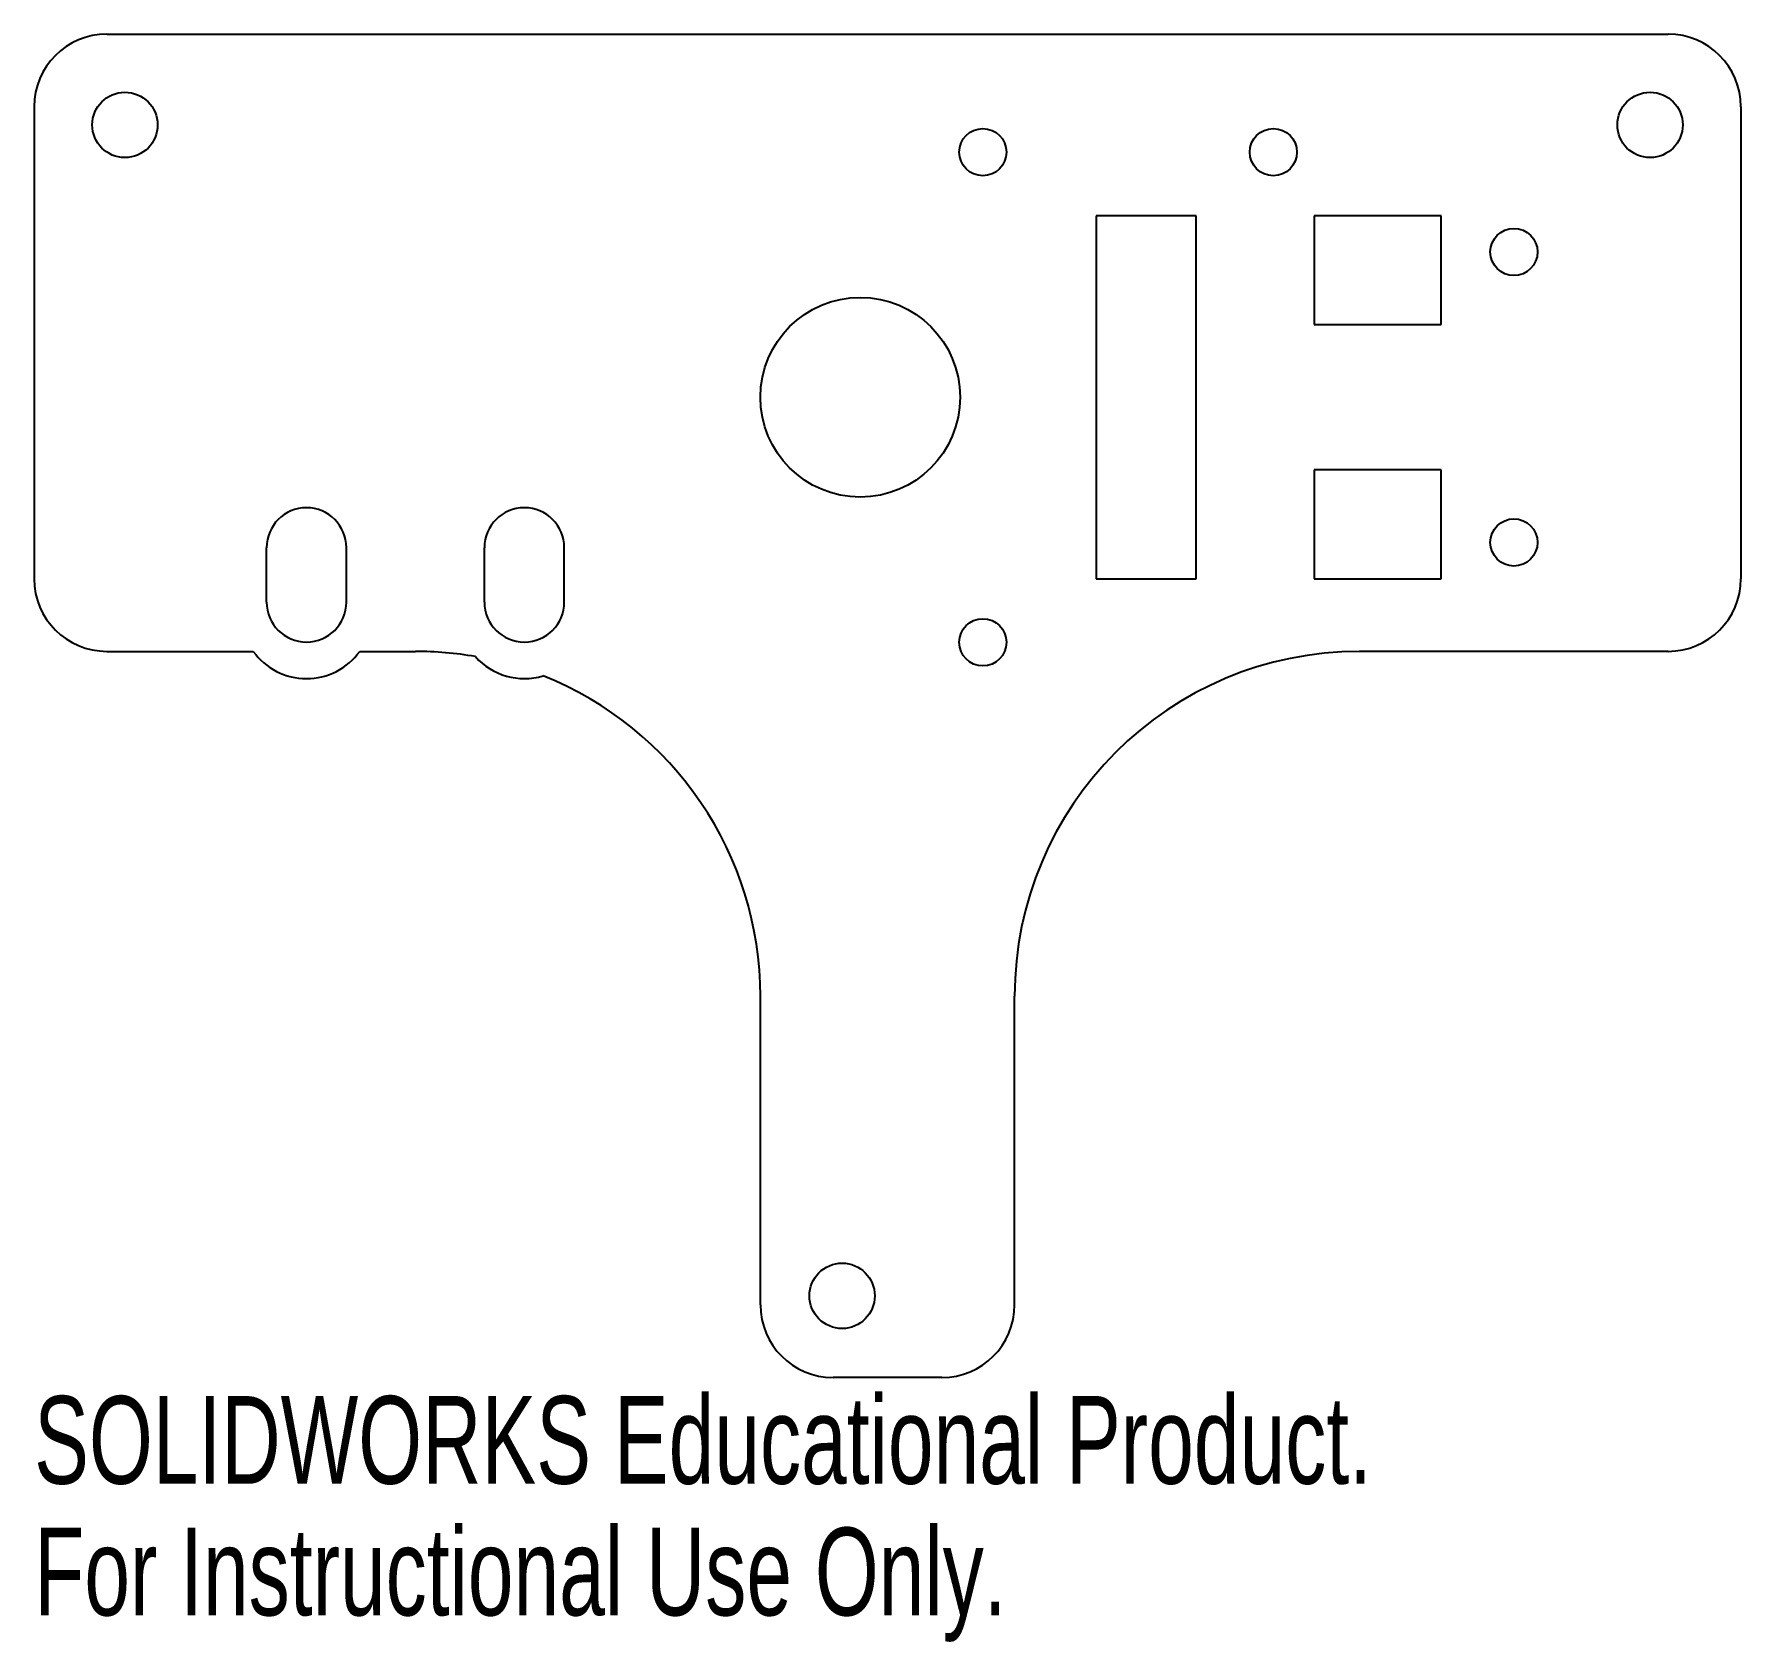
# Model space of a CAD drawing. Header units: millimetres. Extents: x -47 to 47, y -68.6 to 20.
import ezdxf

# ---------------------------------------------------------------- set-up
doc = ezdxf.new("R2010")
doc.units = ezdxf.units.MM
doc.styles.add('SLDTEXTSTYLE0', font='TXT', dxfattribs={"width": 0.7})

msp = doc.modelspace()

# ---------------------------------------------------------------- linework, layer by layer
at = {"color": 7, "linetype": 'Continuous', "lineweight": 25}
for p, q in [((-43, 20), (43, 20)), ((-47, 16), (-47, -10)), ((47, 16), (47, -10)), ((17, 10), (11.5, 10)), ((11.5, 10), (11.5, -10)), ((17, -10), (17, 10)), ((23.5, 10), (23.5, 4)), ((30.5, 10), (23.5, 10)), ((30.5, 4), (30.5, 10)), ((23.5, 4), (30.5, 4)), ((23.5, -4), (23.5, -10)), ((30.5, -4), (23.5, -4)), ((30.5, -10), (30.5, -4)), ((-34.2, -11.29), (-34.2, -8.29)), ((-29.8, -11.29), (-29.8, -8.29)), ((-22.2, -11.29), (-22.2, -8.29)), ((-17.8, -11.29), (-17.8, -8.29)), ((11.5, -10), (17, -10)), ((23.5, -10), (30.5, -10)), ((-43, -14), (-34.93, -14)), ((-29.07, -14), (-26, -14)), ((43, -14), (26, -14)), ((-7, -50), (-7, -33)), ((7, -50), (7, -33)), ((3, -54), (-3, -54))]:
    msp.add_line(p, q, dxfattribs=at)
for centre, radius in [((-42, 15), 1.8), ((42, 15), 1.8), ((5.25, 13.5), 1.3), ((21.25, 13.5), 1.3), ((34.5, 8), 1.3), ((-1.5, 0), 5.5), ((34.5, -8), 1.3), ((5.25, -13.5), 1.3), ((-2.5, -49.5), 1.8)]:
    msp.add_circle(centre, radius, dxfattribs=at)
for centre, radius, start, end in [((-43, 16), 4, 90, 180), ((43, 16), 4, 0, 90), ((-32, -8.29), 2.2, 0, 180), ((-20, -8.29), 2.2, 0, 180), ((-43, -10), 4, 180, 270), ((43, -10), 4, 270, 0), ((-32, -11.29), 2.2, 180, 0), ((-20, -11.29), 2.2, 180, 0), ((-32, -11.887), 3.613, 215.7871, 324.2129), ((-26, -33), 19, 79.9939, 90), ((26, -33), 19, 90, 180), ((-20, -11.887), 3.613, 221.66516, 286.6054), ((-26, -33), 19, 0, 68.27667), ((-3, -50), 4, 180, 270), ((3, -50), 4, 270, 0)]:
    msp.add_arc(centre, radius, start, end, dxfattribs=at)

# ---------------------------------------------------------------- texts
at = {"color": 7, "linetype": 'Continuous', "char_height": 4.83362, "attachment_point": 1, "style": 'SLDTEXTSTYLE0'}
for s, insert in [('SOLIDWORKS Educational Product.', (-47, -55.02)), ('For Instructional Use Only.', (-47, -62.27))]:
    msp.add_mtext(s, dxfattribs=dict(at, insert=insert))

doc.saveas('drawing.dxf')
